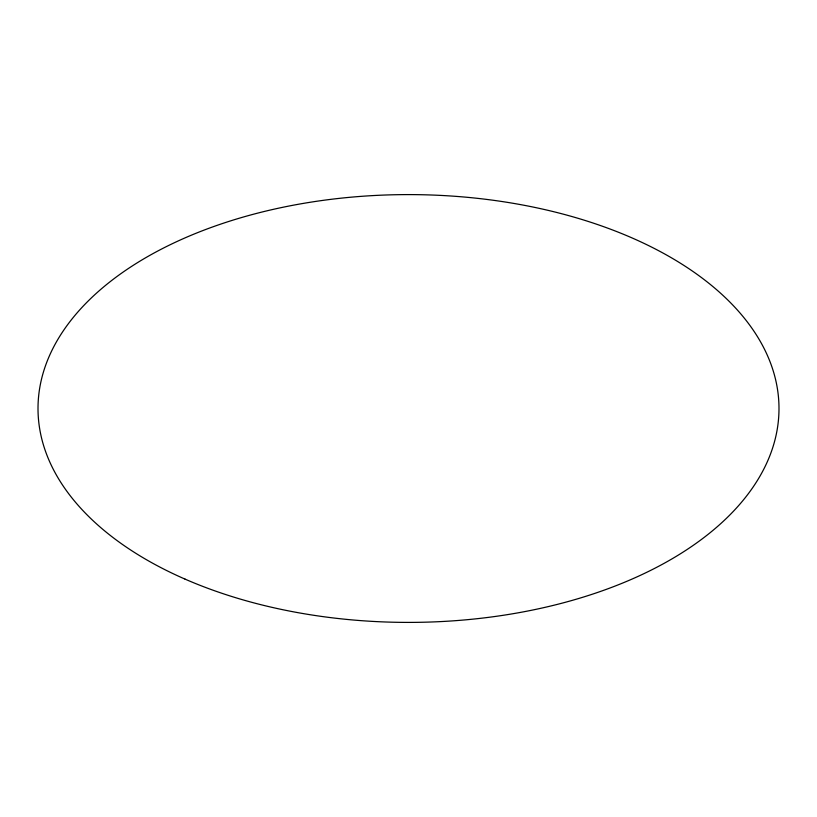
<?xml version="1.0" encoding="UTF-8"?>
<svg xmlns="http://www.w3.org/2000/svg" width="817" height="817" viewBox="0 0 817 817"><rect width="100%" height="100%" fill="white"/><g stroke="black" fill="none" stroke-linecap="round" stroke-linejoin="round"><path stroke-width="1.23" d="M185.03 579.11A370.489 213.901 0 0 0 776.15 434.93A370.489 213.901 0 0 0 264.32 211.46A370.489 213.901 0 0 0 185.03 579.11"/></g></svg>
